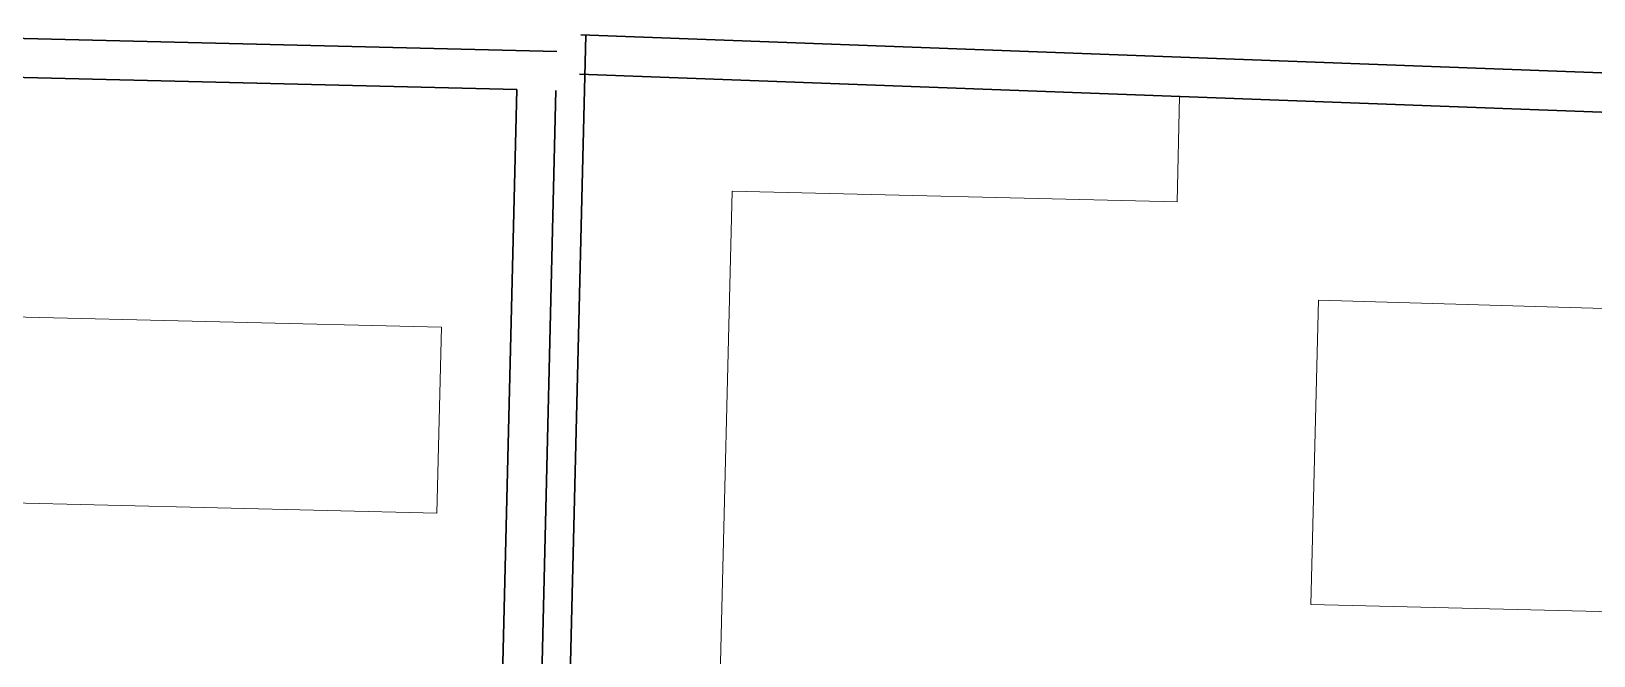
# Model space of a CAD drawing. Header units: millimetres. Extents: x 1418 to 1811, y 1796 to 1956.
# Drawn here: x 1475.559 to 1478.351, y 1827.729 to 1828.845 of the extents above; entities that cross this region are included whole.
import ezdxf

# ---------------------------------------------------------------- set-up
doc = ezdxf.new("R2010")
doc.units = ezdxf.units.MM
doc.layers.add('layout', color=253, linetype='Continuous', lineweight=13)
doc.layers.add('LINHAGROSSA', color=7, linetype='Continuous', lineweight=30)

msp = doc.modelspace()

# ---------------------------------------------------------------- linework, layer by layer
at = {"layer": 'layout'}
for p, q in [((1477.6106, 1828.7283), (1477.606, 1828.5399)), ((1476.8111, 1828.5592), (1476.7556, 1826.2821)), ((1477.606, 1828.5399), (1476.8111, 1828.5592)), ((1476.2919, 1828.3161), (1475.1614, 1828.3436)), ((1477.8453, 1827.8211), (1477.8586, 1828.3647)), ((1477.8586, 1828.3647), (1479.3512, 1828.321)), ((1476.2838, 1827.984), (1476.2919, 1828.3161)), ((1475.1533, 1828.0115), (1476.2838, 1827.984)), ((1479.3382, 1827.7848), (1477.8453, 1827.8211))]:
    msp.add_line(p, q, dxfattribs=at)
at = {"layer": 'LINHAGROSSA'}
for p, q in [((1475.0242, 1828.8449), (1476.4981, 1828.809)), ((1476.4685, 1825.5099), (1476.5495, 1828.8379)), ((1479.5096, 1828.7278), (1476.5408, 1828.8383)), ((1475.0225, 1828.7748), (1476.4264, 1828.7407)), ((1479.507, 1828.6578), (1476.5382, 1828.7682)), ((1476.4264, 1828.7407), (1476.3493, 1825.5737)), ((1476.4964, 1828.739), (1476.4193, 1825.572))]:
    msp.add_line(p, q, dxfattribs=at)

doc.saveas('drawing.dxf')
